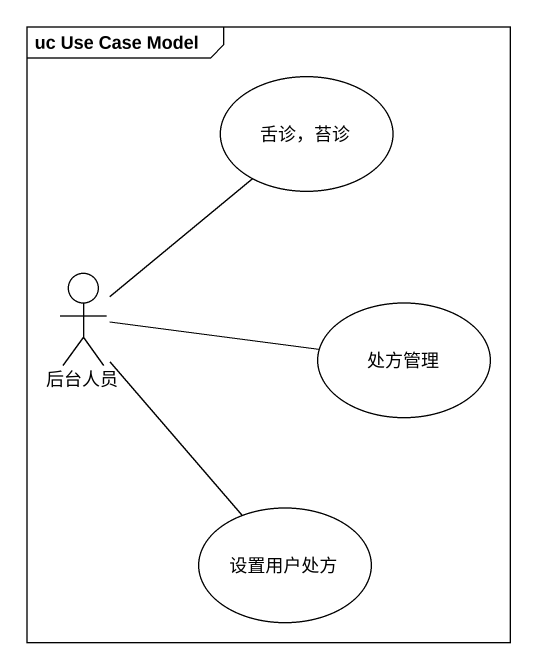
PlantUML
@startuml
mainframe uc Use Case Model
usecase "舌诊，苔诊" as 舌诊_苔诊
actor 后台人员
usecase 处方管理
usecase 设置用户处方
后台人员 -up- 舌诊_苔诊
后台人员 -right- 处方管理
后台人员 -- 设置用户处方
@enduml
